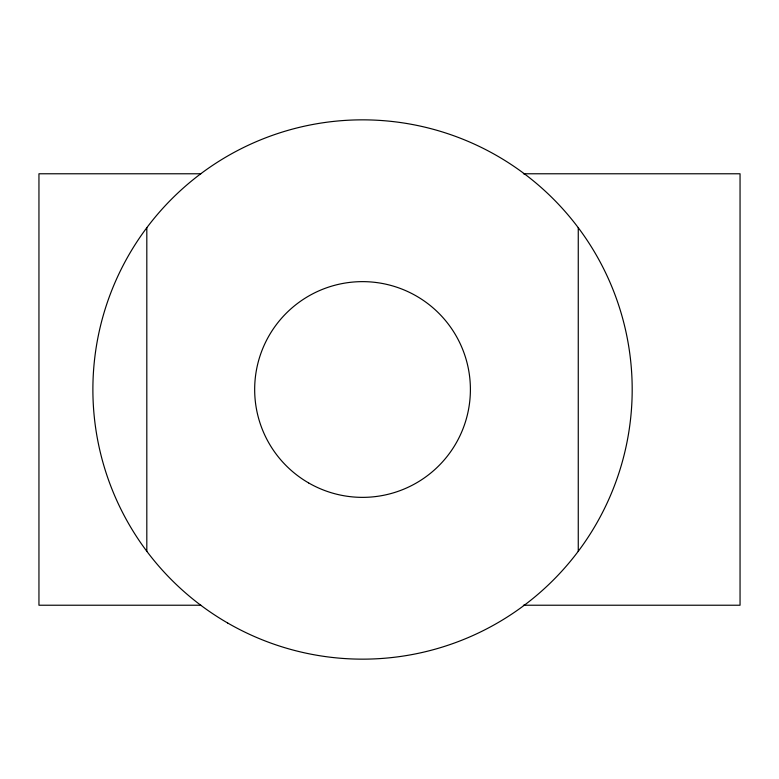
<?xml version="1.0" encoding="UTF-8"?>
<svg xmlns="http://www.w3.org/2000/svg" width="779" height="779" viewBox="0 0 779 779"><rect width="100%" height="100%" fill="white"/><g stroke="black" fill="none" stroke-linecap="round" stroke-linejoin="round"><path stroke-width="1.17" d="M200.836 173.775L38.95 173.775L38.95 605.225L200.836 605.225M523.391 173.775L740.05 173.775L740.05 605.225L523.391 605.225M578.261 227.711L578.261 551.289M146.812 227.711L146.812 551.289M227.711 623.025A269.651 269.651 0 0 0 632.188 389.5A269.651 269.651 0 0 0 227.711 155.975A269.651 269.651 0 0 0 227.711 623.025M308.601 482.912A107.862 107.862 0 0 0 470.399 389.5A107.862 107.862 0 0 0 308.601 296.088A107.862 107.862 0 0 0 308.601 482.912"/></g></svg>
